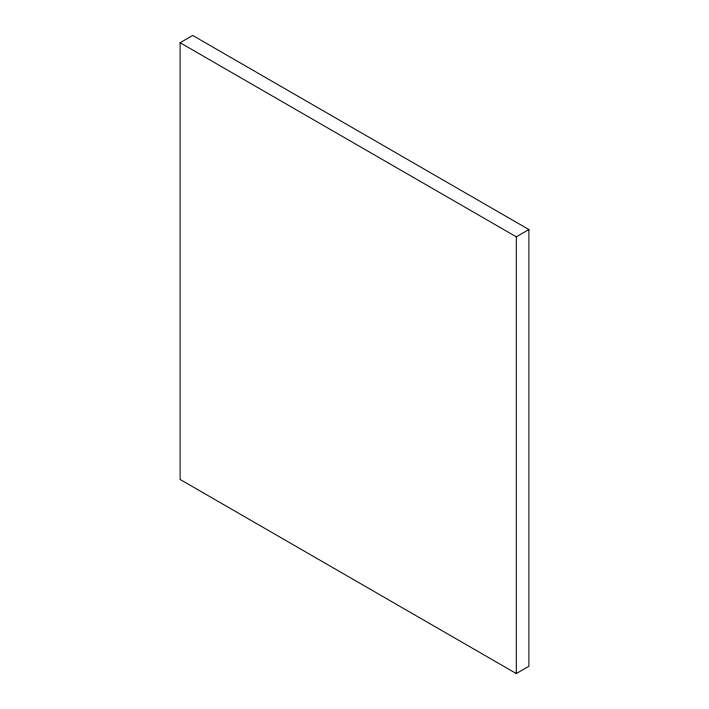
<?xml version="1.0" encoding="UTF-8"?>
<svg xmlns="http://www.w3.org/2000/svg" width="709" height="709" viewBox="0 0 709 709"><rect width="100%" height="100%" fill="white"/><g stroke="black" fill="none" stroke-linecap="round" stroke-linejoin="round"><path stroke-width="1.06" d="M180.104 42.726L192.706 35.45L528.896 229.548L528.896 666.274L516.294 673.55L180.104 479.452L180.104 42.726L516.294 236.824L528.896 229.548M516.294 236.824L516.294 673.55"/></g></svg>
